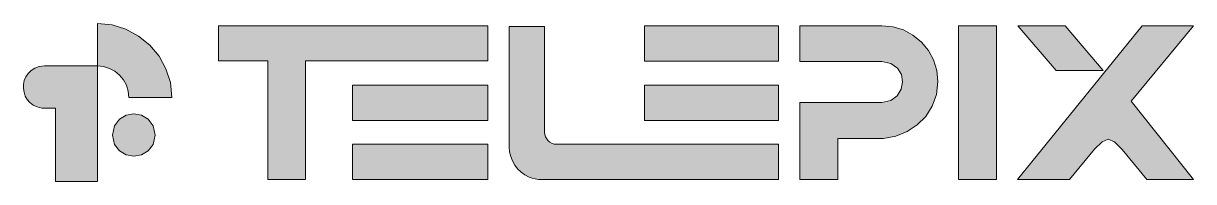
# Model space of a CAD drawing. Header units: millimetres. Extents: x 9 to 83.2, y 20 to 30.1.
import ezdxf

# ---------------------------------------------------------------- set-up
doc = ezdxf.new("R2010")
doc.units = ezdxf.units.MM
doc.header["$MEASUREMENT"] = 0
doc.layers.add('Layer 1', color=7, linetype='Continuous', lineweight=0)

msp = doc.modelspace()

# ---------------------------------------------------------------- hatches: boundary and pattern name
at = {"layer": 'Layer 1', "true_color": 0x000000, "transparency": 33554687}
h = msp.add_hatch(color=18, dxfattribs=at)
h.dxf.hatch_style = 2
h.paths.add_polyline_path([(15.669, 25.384), (18.389, 25.384), (18.301, 26.318), (18.023, 27.195), (17.58, 27.994), (16.993, 28.692), (16.286, 29.27), (15.481, 29.706), (14.601, 29.979), (13.669, 30.068), (13.669, 27.381), (14.064, 27.341), (14.438, 27.223), (14.779, 27.036), (15.078, 26.79), (15.327, 26.493), (15.515, 26.153), (15.632, 25.781)])
at = {"layer": 'Layer 1', "true_color": 0x231f20, "transparency": 33554687}
h = msp.add_hatch(color=250, dxfattribs=at)
h.dxf.hatch_style = 2
h.paths.add_polyline_path([(38.433, 29.921), (38.433, 27.691), (26.881, 27.691), (26.881, 20.171), (24.478, 20.171), (24.478, 27.691), (21.36, 27.691), (21.36, 29.921)])
h = msp.add_hatch(color=250, dxfattribs=at)
h.dxf.hatch_style = 2
h.paths.add_polyline_path([(42.044, 23.177), (42.044, 29.88), (39.804, 29.88), (39.804, 22.235), (39.826, 21.93), (39.893, 21.634), (40.002, 21.354), (40.15, 21.093), (40.333, 20.856), (40.549, 20.647), (40.794, 20.471), (41.065, 20.333), (41.255, 20.263), (41.453, 20.213), (41.658, 20.181), (56.872, 20.171), (56.872, 22.411), (42.811, 22.411), (42.656, 22.426), (42.512, 22.471), (42.382, 22.541), (42.269, 22.635), (42.175, 22.749), (42.104, 22.879), (42.06, 23.023)])
h = msp.add_hatch(color=250, dxfattribs=at)
h.dxf.hatch_style = 2
h.paths.add_polyline_path([(56.872, 29.926), (56.872, 27.686), (48.383, 27.686), (48.383, 29.926)])
h = msp.add_hatch(color=250, dxfattribs=at)
h.dxf.hatch_style = 2
h.paths.add_polyline_path([(66.997, 26.385), (66.904, 25.562), (66.639, 24.821), (66.225, 24.175), (65.686, 23.636), (65.045, 23.214), (64.324, 22.922), (63.546, 22.771), (60.641, 22.773), (60.641, 20.171), (58.241, 20.171), (58.241, 25.052), (63.431, 25.052), (64.004, 25.179), (64.417, 25.479), (64.668, 25.894), (64.755, 26.365), (64.676, 26.835), (64.43, 27.244), (64.016, 27.536), (63.431, 27.652), (58.241, 27.652), (58.241, 29.921), (63.431, 29.921), (64.136, 29.857), (64.802, 29.652), (65.41, 29.324), (65.944, 28.887), (66.387, 28.359), (66.722, 27.755), (66.931, 27.092)])
h = msp.add_hatch(color=250, dxfattribs=at)
h.dxf.hatch_style = 2
h.paths.add_polyline_path([(68.306, 29.921), (70.706, 29.921), (70.706, 20.171), (68.306, 20.171)])
h = msp.add_hatch(color=250, dxfattribs=at)
h.dxf.hatch_style = 2
h.paths.add_polyline_path([(75.343, 20.172), (76.926, 22.099), (77.408, 22.577), (77.8, 22.733), (78.193, 22.569), (78.674, 22.086), (80.254, 20.171), (83.214, 20.172), (79.252, 25.137), (83.214, 29.922), (79.958, 29.921), (72.034, 20.171)])
at = {"layer": 'Layer 1', "true_color": 0xef4056, "transparency": 33554687}
h = msp.add_hatch(color=13, dxfattribs=at)
h.dxf.hatch_style = 2
h.paths.add_polyline_path([(74.501, 27.084), (77.47, 27.084), (75.058, 29.923), (72.059, 29.923)])
at = {"layer": 'Layer 1', "true_color": 0x000000, "transparency": 33554687}
h = msp.add_hatch(color=18, dxfattribs=at)
h.dxf.hatch_style = 2
h.paths.add_polyline_path([(10.32, 27.376), (9.987, 27.33), (9.703, 27.231), (9.466, 27.086), (9.276, 26.903), (9.133, 26.691), (9.036, 26.457), (8.984, 26.209), (8.978, 25.956), (9.016, 25.706), (9.098, 25.466), (9.224, 25.245), (9.394, 25.051), (9.606, 24.891), (9.861, 24.775), (10.157, 24.709), (11.021, 24.702), (11.021, 20.05), (13.668, 20.05), (13.668, 27.376)])
at = {"layer": 'Layer 1', "true_color": 0x231f20, "transparency": 33554687}
h = msp.add_hatch(color=250, dxfattribs=at)
h.dxf.hatch_style = 2
h.paths.add_polyline_path([(38.449, 26.15), (38.449, 23.91), (29.864, 23.91), (29.864, 26.15)])
h = msp.add_hatch(color=250, dxfattribs=at)
h.dxf.hatch_style = 2
h.paths.add_polyline_path([(48.383, 26.15), (56.872, 26.15), (56.872, 23.91), (48.383, 23.91)])
at = {"layer": 'Layer 1', "true_color": 0xef4056, "transparency": 33554687}
h = msp.add_hatch(color=13, dxfattribs=at)
h.dxf.hatch_style = 2
h.paths.add_polyline_path([(14.634, 22.993), (14.764, 23.58), (15.073, 24), (15.501, 24.251), (15.988, 24.335), (16.475, 24.251), (16.903, 23.999), (17.212, 23.58), (17.341, 22.993), (17.211, 22.406), (16.903, 21.987), (16.475, 21.735), (15.988, 21.652), (15.5, 21.735), (15.073, 21.987), (14.764, 22.406)])
at = {"layer": 'Layer 1', "true_color": 0x231f20, "transparency": 33554687}
h = msp.add_hatch(color=250, dxfattribs=at)
h.dxf.hatch_style = 2
h.paths.add_polyline_path([(29.864, 22.411), (38.449, 22.411), (38.449, 20.171), (29.864, 20.171)])

# ---------------------------------------------------------------- linework, layer by layer
at = {"layer": 'Layer 1'}
for points in [[(15.669, 25.384), (18.389, 25.384), (18.301, 26.318), (18.023, 27.195), (17.58, 27.994), (16.993, 28.692), (16.286, 29.27), (15.481, 29.706), (14.601, 29.979), (13.669, 30.068), (13.669, 27.381), (14.064, 27.341), (14.438, 27.223), (14.779, 27.036), (15.078, 26.79), (15.327, 26.493), (15.515, 26.153), (15.632, 25.781), (15.669, 25.384), (15.669, 25.384)], [(38.433, 29.921), (38.433, 27.691), (26.881, 27.691), (26.881, 20.171), (24.478, 20.171), (24.478, 27.691), (21.36, 27.691), (21.36, 29.921)], [(42.044, 23.177), (42.044, 29.88), (39.804, 29.88), (39.804, 22.235), (39.826, 21.93), (39.893, 21.634), (40.002, 21.354), (40.15, 21.093), (40.333, 20.856), (40.549, 20.647), (40.794, 20.471), (41.065, 20.333), (41.255, 20.263), (41.453, 20.213), (41.658, 20.181), (56.872, 20.171), (56.872, 22.411), (42.811, 22.411), (42.656, 22.426), (42.512, 22.471), (42.382, 22.541), (42.269, 22.635), (42.175, 22.749), (42.104, 22.879), (42.06, 23.023)], [(56.872, 29.926), (56.872, 27.686), (48.383, 27.686), (48.383, 29.926)], [(66.997, 26.385), (66.904, 25.562), (66.639, 24.821), (66.225, 24.175), (65.686, 23.636), (65.045, 23.214), (64.324, 22.922), (63.546, 22.771), (60.641, 22.773), (60.641, 20.171), (58.241, 20.171), (58.241, 25.052), (63.431, 25.052), (64.004, 25.179), (64.417, 25.479), (64.668, 25.894), (64.755, 26.365), (64.676, 26.835), (64.43, 27.244), (64.016, 27.536), (63.431, 27.652), (58.241, 27.652), (58.241, 29.921), (63.431, 29.921), (64.136, 29.857), (64.802, 29.652), (65.41, 29.324), (65.944, 28.887), (66.387, 28.359), (66.722, 27.755), (66.931, 27.092)], [(68.306, 29.921), (70.706, 29.921), (70.706, 20.171), (68.306, 20.171)], [(75.343, 20.172), (76.926, 22.099), (77.408, 22.577), (77.8, 22.733), (78.193, 22.569), (78.674, 22.086), (80.254, 20.171), (83.214, 20.172), (79.252, 25.137), (83.214, 29.922), (79.958, 29.921), (72.034, 20.171)], [(74.501, 27.084), (77.47, 27.084), (75.058, 29.923), (72.059, 29.923)], [(10.32, 27.376), (9.987, 27.33), (9.703, 27.231), (9.466, 27.086), (9.276, 26.903), (9.133, 26.691), (9.036, 26.457), (8.984, 26.209), (8.978, 25.956), (9.016, 25.706), (9.098, 25.466), (9.224, 25.245), (9.394, 25.051), (9.606, 24.891), (9.861, 24.775), (10.157, 24.709), (11.021, 24.702), (11.021, 20.05), (13.668, 20.05), (13.668, 27.376), (10.32, 27.376), (10.32, 27.376)], [(38.449, 26.15), (38.449, 23.91), (29.864, 23.91), (29.864, 26.15)], [(48.383, 26.15), (56.872, 26.15), (56.872, 23.91), (48.383, 23.91)], [(14.634, 22.993), (14.764, 23.58), (15.073, 24), (15.501, 24.251), (15.988, 24.335), (16.475, 24.251), (16.903, 23.999), (17.212, 23.58), (17.341, 22.993), (17.211, 22.406), (16.903, 21.987), (16.475, 21.735), (15.988, 21.652), (15.5, 21.735), (15.073, 21.987), (14.764, 22.406)], [(29.864, 22.411), (38.449, 22.411), (38.449, 20.171), (29.864, 20.171)]]:
    msp.add_lwpolyline(points, close=True, dxfattribs=at)
at = {"layer": 'Layer 1', "color": 18, "lineweight": 0, "true_color": 0x000000}
for points in [[(38.433, 29.921), (38.433, 27.691), (26.881, 27.691), (26.881, 20.171), (24.478, 20.171), (24.478, 27.691), (21.36, 27.691), (21.36, 29.921), (38.433, 29.921)], [(42.044, 23.177), (42.044, 29.88), (39.804, 29.88), (39.804, 22.235), (39.826, 21.93), (39.893, 21.634), (40.002, 21.354), (40.15, 21.093), (40.333, 20.856), (40.549, 20.647), (40.794, 20.471), (41.065, 20.333), (41.255, 20.263), (41.453, 20.213), (41.658, 20.181), (56.872, 20.171), (56.872, 22.411), (42.811, 22.411), (42.656, 22.426), (42.512, 22.471), (42.382, 22.541), (42.269, 22.635), (42.175, 22.749), (42.104, 22.879), (42.06, 23.023), (42.044, 23.177), (42.044, 23.177)], [(56.872, 29.926), (56.872, 27.686), (48.383, 27.686), (48.383, 29.926), (56.872, 29.926)], [(66.997, 26.385), (66.904, 25.562), (66.639, 24.821), (66.225, 24.175), (65.686, 23.636), (65.045, 23.214), (64.324, 22.922), (63.546, 22.771), (60.641, 22.773), (60.641, 20.171), (58.241, 20.171), (58.241, 25.052), (63.431, 25.052), (64.004, 25.179), (64.417, 25.479), (64.668, 25.894), (64.755, 26.365), (64.676, 26.835), (64.43, 27.244), (64.016, 27.536), (63.431, 27.652), (58.241, 27.652), (58.241, 29.921), (63.431, 29.921), (64.136, 29.857), (64.802, 29.652), (65.41, 29.324), (65.944, 28.887), (66.387, 28.359), (66.722, 27.755), (66.931, 27.092), (66.997, 26.385), (66.997, 26.385)], [(68.306, 29.921), (70.706, 29.921), (70.706, 20.171), (68.306, 20.171), (68.306, 29.921), (68.306, 29.921)], [(75.343, 20.172), (76.926, 22.099), (77.408, 22.577), (77.8, 22.733), (78.193, 22.569), (78.674, 22.086), (80.254, 20.171), (83.214, 20.172), (79.252, 25.137), (83.214, 29.922), (79.958, 29.921), (72.034, 20.171), (75.343, 20.172)], [(74.501, 27.084), (77.47, 27.084), (75.058, 29.923), (72.059, 29.923), (74.501, 27.084), (74.501, 27.084)], [(38.449, 26.15), (38.449, 23.91), (29.864, 23.91), (29.864, 26.15), (38.449, 26.15)], [(48.383, 26.15), (56.872, 26.15), (56.872, 23.91), (48.383, 23.91), (48.383, 26.15), (48.383, 26.15)], [(14.634, 22.993), (14.764, 23.58), (15.073, 24), (15.501, 24.251), (15.988, 24.335), (16.475, 24.251), (16.903, 23.999), (17.212, 23.58), (17.341, 22.993), (17.211, 22.406), (16.903, 21.987), (16.475, 21.735), (15.988, 21.652), (15.5, 21.735), (15.073, 21.987), (14.764, 22.406), (14.634, 22.993), (14.634, 22.993)], [(29.864, 22.411), (38.449, 22.411), (38.449, 20.171), (29.864, 20.171), (29.864, 22.411), (29.864, 22.411)]]:
    msp.add_lwpolyline(points, close=True, dxfattribs=at)

doc.saveas('drawing.dxf')
